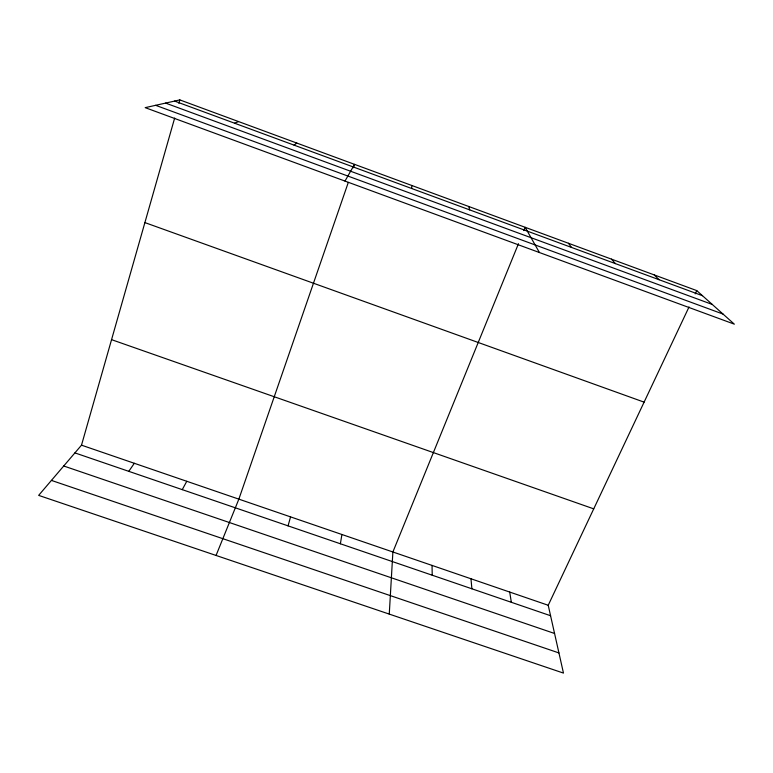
<?xml version="1.0" encoding="UTF-8"?>
<svg xmlns="http://www.w3.org/2000/svg" width="773" height="773" viewBox="0 0 773 773"><rect width="100%" height="100%" fill="white"/><g stroke="black" fill="none" stroke-linecap="round" stroke-linejoin="round"><path stroke-width="1.16" d="M389.263 614.1L392.887 551.98L518.461 243.698M411.642 188.486L411.864 185.501M340.381 543.777L341.908 534.501M288.049 525.862L290.561 516.886M689.043 306.929L548.221 605.269L563.469 673.09L38.65 495.377L81.503 445.171L174.669 118.047M178.863 103.311L179.838 99.91L696.753 290.6L734.35 324.167L145.189 107.65L179.838 99.91M348.304 182.418L238.857 499.145L216.063 555.449M353.377 167.751L354.546 164.359L344.99 181.075M523.814 230.576L525.147 227.291L539.419 252.529M695.217 293.866L696.753 290.6M182.254 489.647L186.776 481.289M128.772 471.337L134.328 463.298M294.069 145.14L296.774 143.044M234.567 123.207L238.538 121.564M63.724 465.993L554.56 633.474M51.424 480.41L558.937 652.934M81.503 445.171L548.221 605.269M74.904 452.891L550.579 615.733M111.554 339.656L593.732 508.856M144.889 222.595L644.102 402.144M174.572 101.079L702.493 295.721M165.586 103.089L712.262 304.446M155.624 105.312L723.064 314.089M654.238 274.917L659.098 279.72M611.472 259.139L615.443 263.632M568.435 243.263L571.518 247.428M468.728 206.478L469.713 209.898M509.707 592.05L511.34 602.302M470.979 578.774L471.888 588.804M432.039 565.411L432.223 575.218"/></g></svg>
